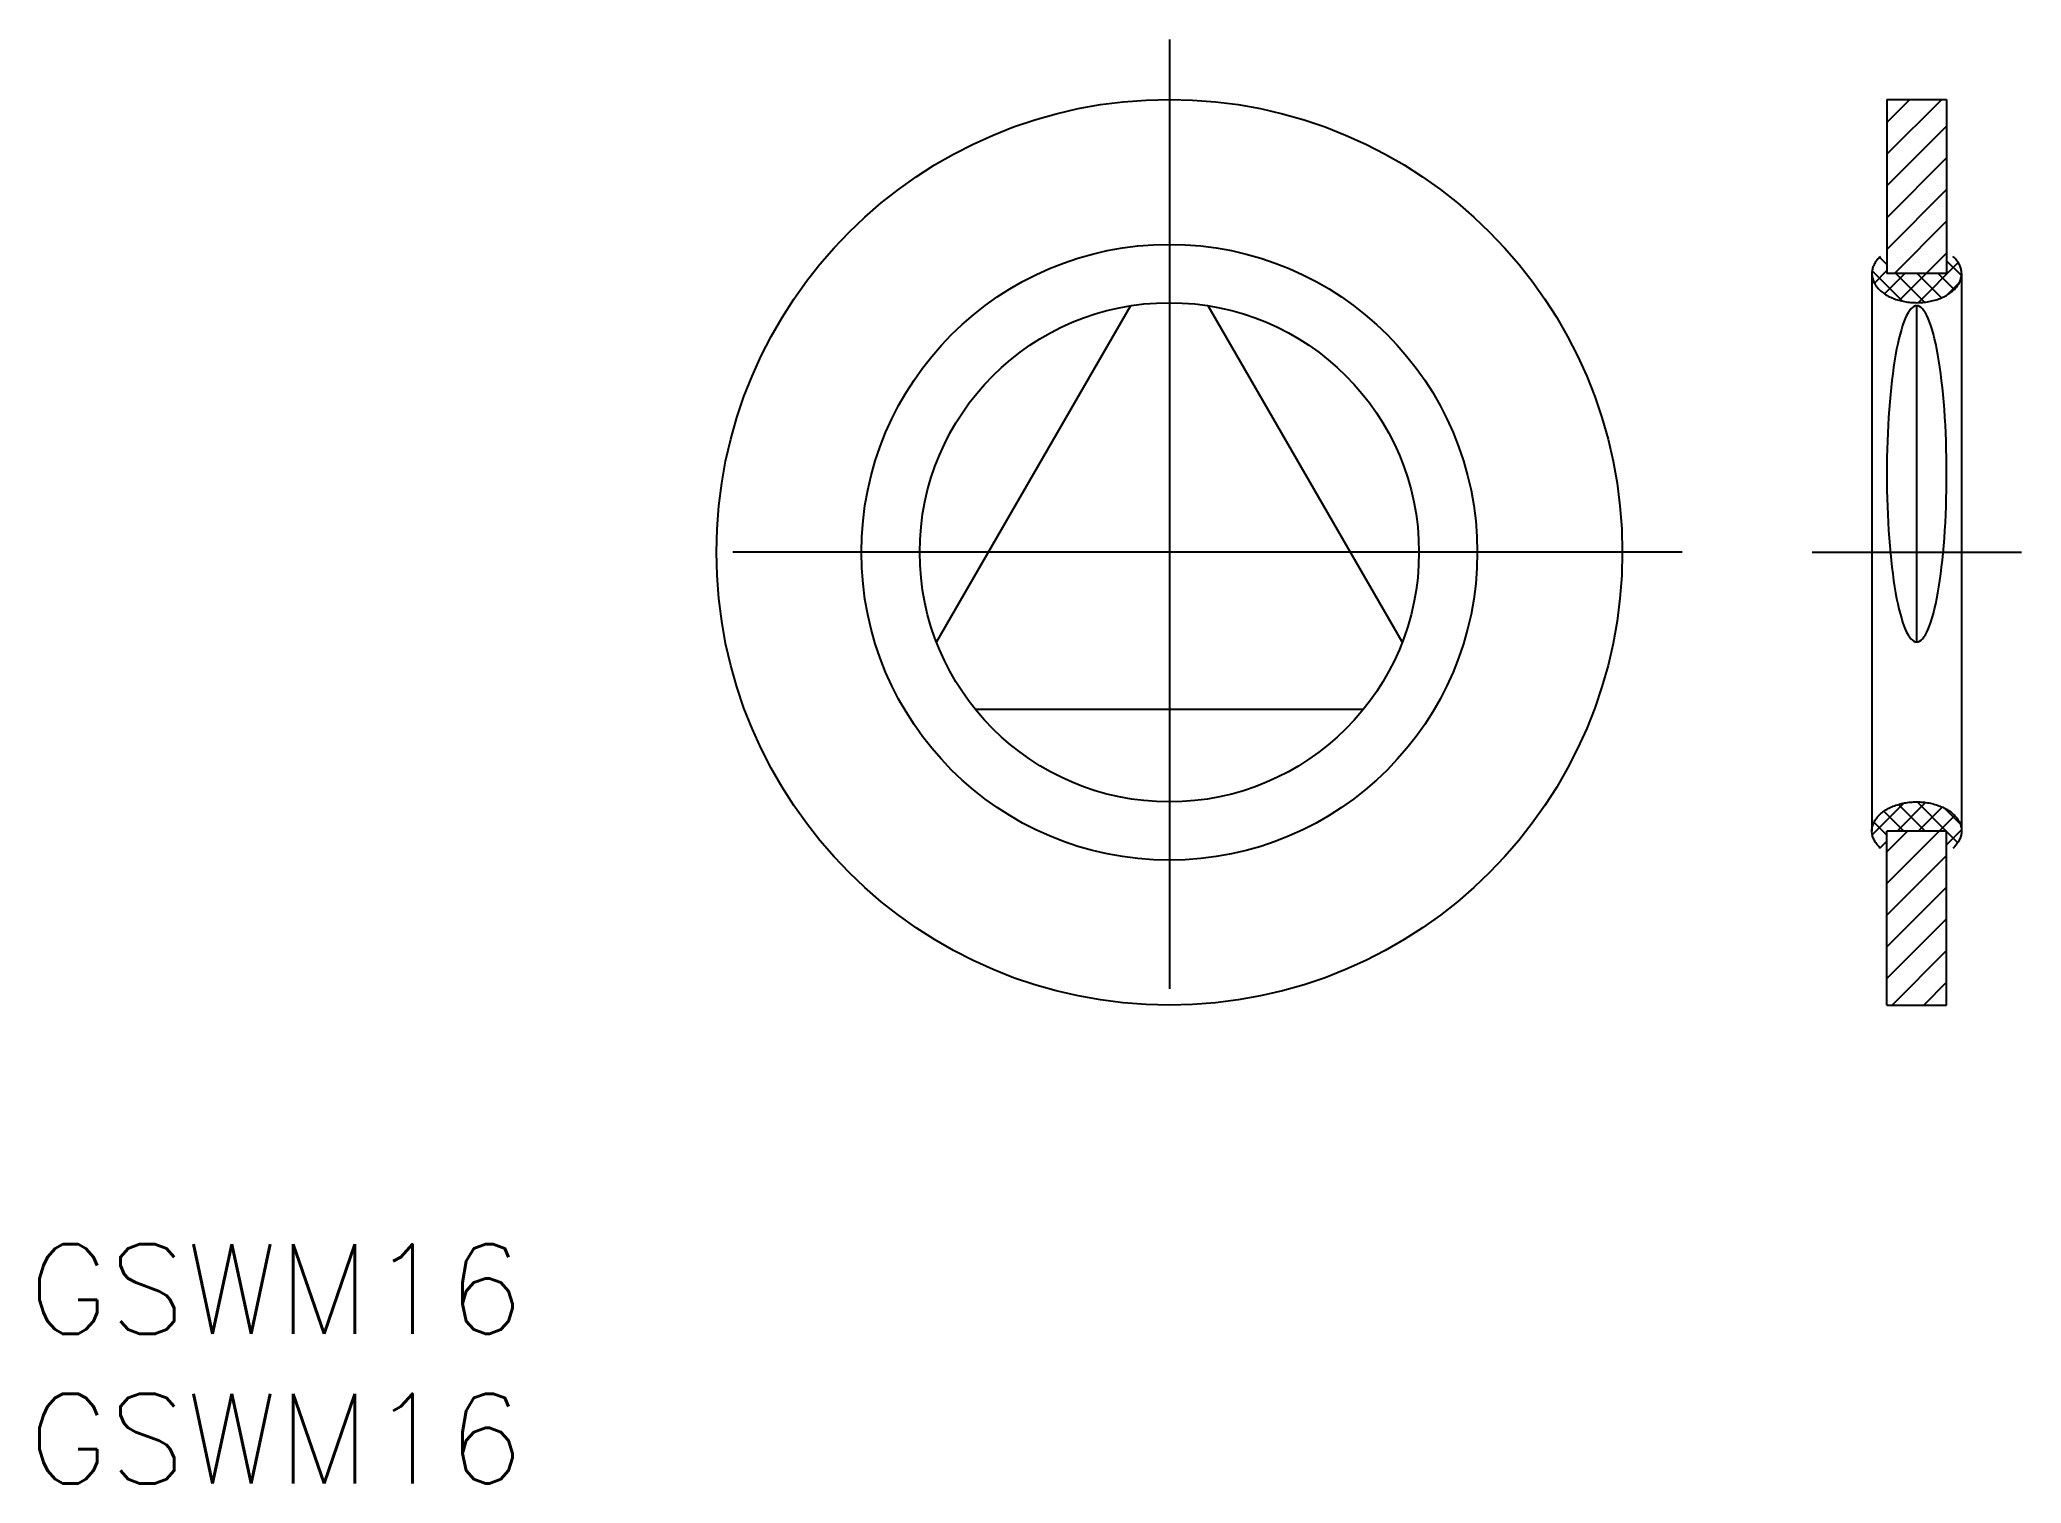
# Model space of a CAD drawing. Extents: x -37.8 to 28.5, y -31.1 to 17.1.
import ezdxf

# ---------------------------------------------------------------- set-up
doc = ezdxf.new("R2010")
doc.units = 0
doc.linetypes.add('CENTER', pattern=[50.8, 31.75, -6.35, 6.35, -6.35])
doc.layers.get('0').update_dxf_attribs({"linetype": 'CONTINUOUS'})
doc.layers.add('CENTER', color=1, linetype='CENTER')
doc.styles.get("Standard").update_dxf_attribs({"font": 'txt.shx', "height": 3, "bigfont": 'bigfont.shx'})

msp = doc.modelspace()

# ---------------------------------------------------------------- linework, layer by layer
at = {"color": 7, "linetype": 'CONTINUOUS'}
for p, q in [((24, 15.15), (26, 15.15)), ((24, 15.15), (24, 9.325)), ((26, 15.15), (26, 9.325)), ((23.5, 9.325), (23.5, -9.325)), ((26, 9.325), (24, 9.325)), ((26.5, 9.325), (26.5, -9.325)), ((-1.3, 8.248), (-7.793, -2.998)), ((7.793, -2.998), (1.3, 8.248)), ((25, -2.998), (25, 8.248)), ((-6.493, -5.25), (6.493, -5.25)), ((26, -9.325), (24, -9.325)), ((24, -15.15), (24, -9.325)), ((26, -15.15), (26, -9.325)), ((24, -15.15), (26, -15.15))]:
    msp.add_line(p, q, dxfattribs=at)
at = {"color": 3, "linetype": 'CONTINUOUS'}
for p, q in [((24, 14.376), (24.774, 15.15)), ((24, 13.315), (25.835, 15.15)), ((24, 12.254), (26, 14.254)), ((24, 11.194), (26, 13.194)), ((24, 10.133), (26, 12.133)), ((24.253, 9.325), (26, 11.072)), ((25.313, 9.325), (26, 10.012)), ((26, 10.012), (26.025, 10.037)), ((24.523, 8.401), (23.507, 9.417)), ((23.582, 9.008), (24, 9.426)), ((24, 9.63), (23.758, 9.872)), ((23.926, 8.644), (24.606, 9.325)), ((25.265, 8.365), (24.305, 9.325)), ((24.415, 8.427), (25.313, 9.325)), ((25.826, 8.511), (25.012, 9.325)), ((25.046, 8.35), (26.389, 9.693)), ((26.254, 8.79), (25.72, 9.325)), ((26.496, 9.256), (26, 9.752)), ((26.002, 8.6), (26.427, 9.024)), ((23.512, -9.447), (24.568, -8.391)), ((24.341, -9.325), (25.297, -8.369)), ((25.278, -9.325), (24.388, -8.435)), ((25.985, -9.325), (25.01, -8.35)), ((25.048, -9.325), (25.851, -8.522)), ((26.455, -9.088), (25.924, -8.557)), ((24, -9.462), (23.57, -9.031)), ((24.571, -9.325), (23.905, -8.659)), ((25.755, -9.325), (26.272, -8.808)), ((23.777, -9.889), (24, -9.666)), ((24, -10.02), (24.695, -9.325)), ((24, -11.08), (25.755, -9.325)), ((26, -9.787), (26.499, -9.288)), ((26.375, -9.715), (26, -9.34)), ((24, -12.141), (26, -10.141)), ((26.003, -10.05), (26, -10.047)), ((24, -13.202), (26, -11.202)), ((24, -14.262), (26, -12.262)), ((24.173, -15.15), (26, -13.323)), ((25.234, -15.15), (26, -14.384))]:
    msp.add_line(p, q, dxfattribs=at)
at = {"color": 7, "linetype": 'CONTINUOUS'}
for points in [[(23.787, 9.898, 0), (23.757, 9.871, 0), (23.729, 9.843, 0), (23.702, 9.814, 0), (23.677, 9.785, 0), (23.654, 9.755, 0), (23.632, 9.725, 0), (23.611, 9.694, 0), (23.593, 9.663, 0), (23.576, 9.631, 0), (23.56, 9.599, 0), (23.547, 9.567, 0), (23.535, 9.534, 0), (23.525, 9.501, 0), (23.516, 9.468, 0), (23.51, 9.435, 0), (23.505, 9.402, 0), (23.502, 9.368, 0), (23.5, 9.335, 0), (23.5, 9.301, 0), (23.503, 9.268, 0), (23.506, 9.234, 0), (23.512, 9.201, 0), (23.52, 9.168, 0), (23.529, 9.135, 0), (23.54, 9.102, 0), (23.552, 9.07, 0), (23.567, 9.037, 0), (23.583, 9.006, 0), (23.601, 8.974, 0), (23.62, 8.943, 0), (23.641, 8.913, 0), (23.663, 8.882, 0), (23.688, 8.853, 0), (23.713, 8.824, 0), (23.741, 8.795, 0), (23.769, 8.768, 0), (23.799, 8.74, 0), (23.831, 8.714, 0), (23.864, 8.688, 0), (23.898, 8.663, 0), (23.934, 8.639, 0), (23.971, 8.616, 0), (24.009, 8.593, 0), (24.048, 8.571, 0), (24.089, 8.551, 0), (24.13, 8.531, 0), (24.173, 8.512, 0), (24.216, 8.494, 0), (24.261, 8.477, 0), (24.306, 8.461, 0), (24.352, 8.446, 0), (24.399, 8.432, 0), (24.446, 8.419, 0), (24.495, 8.407, 0), (24.544, 8.396, 0), (24.593, 8.387, 0), (24.643, 8.378, 0), (24.693, 8.371, 0), (24.744, 8.364, 0), (24.794, 8.359, 0), (24.846, 8.355, 0), (24.897, 8.352, 0), (24.948, 8.351, 0), (25, 8.35, 0), (25.052, 8.351, 0), (25.103, 8.352, 0), (25.154, 8.355, 0), (25.206, 8.359, 0), (25.256, 8.364, 0), (25.307, 8.371, 0), (25.357, 8.378, 0), (25.407, 8.387, 0), (25.456, 8.396, 0), (25.505, 8.407, 0), (25.554, 8.419, 0), (25.601, 8.432, 0), (25.648, 8.446, 0), (25.694, 8.461, 0), (25.739, 8.477, 0), (25.784, 8.494, 0), (25.827, 8.512, 0), (25.87, 8.531, 0), (25.911, 8.551, 0), (25.952, 8.571, 0), (25.991, 8.593, 0), (26.029, 8.616, 0), (26.066, 8.639, 0), (26.102, 8.663, 0), (26.136, 8.688, 0), (26.169, 8.714, 0), (26.201, 8.74, 0), (26.231, 8.768, 0), (26.259, 8.795, 0), (26.287, 8.824, 0), (26.312, 8.853, 0), (26.337, 8.882, 0), (26.359, 8.913, 0), (26.38, 8.943, 0), (26.399, 8.974, 0), (26.417, 9.006, 0), (26.433, 9.037, 0), (26.448, 9.07, 0), (26.46, 9.102, 0), (26.471, 9.135, 0), (26.48, 9.168, 0), (26.488, 9.201, 0), (26.494, 9.234, 0), (26.497, 9.268, 0), (26.5, 9.301, 0), (26.5, 9.335, 0), (26.498, 9.368, 0), (26.495, 9.402, 0), (26.49, 9.435, 0), (26.484, 9.468, 0), (26.475, 9.501, 0), (26.465, 9.534, 0), (26.453, 9.567, 0), (26.44, 9.599, 0), (26.424, 9.631, 0), (26.407, 9.663, 0), (26.389, 9.694, 0), (26.368, 9.725, 0), (26.346, 9.755, 0), (26.323, 9.785, 0), (26.298, 9.814, 0), (26.271, 9.843, 0), (26.243, 9.871, 0), (26.213, 9.898, 0)], [(25, 8.248, 0), (24.951, 8.241, 0), (24.902, 8.221, 0), (24.853, 8.187, 0), (24.805, 8.14, 0), (24.757, 8.08, 0), (24.71, 8.006, 0), (24.663, 7.919, 0), (24.617, 7.82, 0), (24.572, 7.708, 0), (24.529, 7.584, 0), (24.486, 7.448, 0), (24.444, 7.3, 0), (24.404, 7.142, 0), (24.366, 6.972, 0), (24.328, 6.791, 0), (24.293, 6.601, 0), (24.259, 6.401, 0), (24.227, 6.192, 0), (24.197, 5.975, 0), (24.169, 5.749, 0), (24.142, 5.516, 0), (24.118, 5.276, 0), (24.096, 5.029, 0), (24.076, 4.777, 0), (24.058, 4.519, 0), (24.043, 4.257, 0), (24.03, 3.991, 0), (24.019, 3.722, 0), (24.011, 3.45, 0), (24.005, 3.176, 0), (24.001, 2.901, 0), (24, 2.625, 0), (24.001, 2.349, 0), (24.005, 2.074, 0), (24.011, 1.8, 0), (24.019, 1.528, 0), (24.03, 1.259, 0), (24.043, 0.993, 0), (24.058, 0.731, 0), (24.076, 0.473, 0), (24.096, 0.221, 0), (24.118, -0.026, 0), (24.142, -0.266, 0), (24.169, -0.499, 0), (24.197, -0.725, 0), (24.227, -0.942, 0), (24.259, -1.151, 0), (24.293, -1.351, 0), (24.328, -1.541, 0), (24.366, -1.722, 0), (24.404, -1.892, 0), (24.444, -2.05, 0), (24.486, -2.198, 0), (24.529, -2.334, 0), (24.572, -2.458, 0), (24.617, -2.57, 0), (24.663, -2.669, 0), (24.71, -2.756, 0), (24.757, -2.83, 0), (24.805, -2.89, 0), (24.853, -2.937, 0), (24.902, -2.971, 0), (24.951, -2.991, 0), (25, -2.998, 0), (25.049, -2.991, 0), (25.098, -2.971, 0), (25.147, -2.937, 0), (25.195, -2.89, 0), (25.243, -2.83, 0), (25.29, -2.756, 0), (25.337, -2.669, 0), (25.383, -2.57, 0), (25.428, -2.458, 0), (25.471, -2.334, 0), (25.514, -2.198, 0), (25.556, -2.05, 0), (25.596, -1.892, 0), (25.634, -1.722, 0), (25.672, -1.541, 0), (25.707, -1.351, 0), (25.741, -1.151, 0), (25.773, -0.942, 0), (25.803, -0.725, 0), (25.831, -0.499, 0), (25.858, -0.266, 0), (25.882, -0.026, 0), (25.904, 0.221, 0), (25.924, 0.473, 0), (25.942, 0.731, 0), (25.957, 0.993, 0), (25.97, 1.259, 0), (25.981, 1.528, 0), (25.989, 1.8, 0), (25.995, 2.074, 0), (25.999, 2.349, 0), (26, 2.625, 0), (25.999, 2.901, 0), (25.995, 3.176, 0), (25.989, 3.45, 0), (25.981, 3.722, 0), (25.97, 3.991, 0), (25.957, 4.257, 0), (25.942, 4.519, 0), (25.924, 4.777, 0), (25.904, 5.029, 0), (25.882, 5.276, 0), (25.858, 5.516, 0), (25.831, 5.749, 0), (25.803, 5.975, 0), (25.773, 6.192, 0), (25.741, 6.401, 0), (25.707, 6.601, 0), (25.672, 6.791, 0), (25.634, 6.972, 0), (25.596, 7.142, 0), (25.556, 7.3, 0), (25.514, 7.448, 0), (25.471, 7.584, 0), (25.428, 7.708, 0), (25.383, 7.82, 0), (25.337, 7.919, 0), (25.29, 8.006, 0), (25.243, 8.08, 0), (25.195, 8.14, 0), (25.147, 8.187, 0), (25.098, 8.221, 0), (25.049, 8.241, 0), (25, 8.248, 0)], [(23.787, -9.898, 0), (23.757, -9.871, 0), (23.729, -9.843, 0), (23.702, -9.814, 0), (23.677, -9.785, 0), (23.654, -9.755, 0), (23.632, -9.725, 0), (23.611, -9.694, 0), (23.593, -9.663, 0), (23.576, -9.631, 0), (23.56, -9.599, 0), (23.547, -9.567, 0), (23.535, -9.534, 0), (23.525, -9.501, 0), (23.516, -9.468, 0), (23.51, -9.435, 0), (23.505, -9.402, 0), (23.502, -9.368, 0), (23.5, -9.335, 0), (23.5, -9.301, 0), (23.503, -9.268, 0), (23.506, -9.234, 0), (23.512, -9.201, 0), (23.52, -9.168, 0), (23.529, -9.135, 0), (23.54, -9.102, 0), (23.552, -9.07, 0), (23.567, -9.037, 0), (23.583, -9.006, 0), (23.601, -8.974, 0), (23.62, -8.943, 0), (23.641, -8.913, 0), (23.663, -8.882, 0), (23.688, -8.853, 0), (23.713, -8.824, 0), (23.741, -8.795, 0), (23.769, -8.768, 0), (23.799, -8.74, 0), (23.831, -8.714, 0), (23.864, -8.688, 0), (23.898, -8.663, 0), (23.934, -8.639, 0), (23.971, -8.616, 0), (24.009, -8.593, 0), (24.048, -8.571, 0), (24.089, -8.551, 0), (24.13, -8.531, 0), (24.173, -8.512, 0), (24.216, -8.494, 0), (24.261, -8.477, 0), (24.306, -8.461, 0), (24.352, -8.446, 0), (24.399, -8.432, 0), (24.446, -8.419, 0), (24.495, -8.407, 0), (24.544, -8.396, 0), (24.593, -8.387, 0), (24.643, -8.378, 0), (24.693, -8.371, 0), (24.744, -8.364, 0), (24.794, -8.359, 0), (24.846, -8.355, 0), (24.897, -8.352, 0), (24.948, -8.351, 0), (25, -8.35, 0), (25.052, -8.351, 0), (25.103, -8.352, 0), (25.154, -8.355, 0), (25.206, -8.359, 0), (25.256, -8.364, 0), (25.307, -8.371, 0), (25.357, -8.378, 0), (25.407, -8.387, 0), (25.456, -8.396, 0), (25.505, -8.407, 0), (25.554, -8.419, 0), (25.601, -8.432, 0), (25.648, -8.446, 0), (25.694, -8.461, 0), (25.739, -8.477, 0), (25.784, -8.494, 0), (25.827, -8.512, 0), (25.87, -8.531, 0), (25.911, -8.551, 0), (25.952, -8.571, 0), (25.991, -8.593, 0), (26.029, -8.616, 0), (26.066, -8.639, 0), (26.102, -8.663, 0), (26.136, -8.688, 0), (26.169, -8.714, 0), (26.201, -8.74, 0), (26.231, -8.768, 0), (26.259, -8.795, 0), (26.287, -8.824, 0), (26.312, -8.853, 0), (26.337, -8.882, 0), (26.359, -8.913, 0), (26.38, -8.943, 0), (26.399, -8.974, 0), (26.417, -9.006, 0), (26.433, -9.037, 0), (26.448, -9.07, 0), (26.46, -9.102, 0), (26.471, -9.135, 0), (26.48, -9.168, 0), (26.488, -9.201, 0), (26.494, -9.234, 0), (26.497, -9.268, 0), (26.5, -9.301, 0), (26.5, -9.335, 0), (26.498, -9.368, 0), (26.495, -9.402, 0), (26.49, -9.435, 0), (26.484, -9.468, 0), (26.475, -9.501, 0), (26.465, -9.534, 0), (26.453, -9.567, 0), (26.44, -9.599, 0), (26.424, -9.631, 0), (26.407, -9.663, 0), (26.389, -9.694, 0), (26.368, -9.725, 0), (26.346, -9.755, 0), (26.323, -9.785, 0), (26.298, -9.814, 0), (26.271, -9.843, 0), (26.243, -9.871, 0), (26.213, -9.898, 0)]]:
    msp.add_polyline3d(points, dxfattribs=at)
for radius in [15.15, 10.3, 8.35]:
    msp.add_circle((0, 0), radius, dxfattribs=at)
at = {"layer": 'CENTER', "color": 1, "linetype": 'CENTER'}
for p, q in [((0, 17.15), (0, -17.15)), ((17.15, 0), (-17.15, 0)), ((21.5, 0), (28.5, 0))]:
    msp.add_line(p, q, dxfattribs=at)

# ---------------------------------------------------------------- texts
at = {"color": 7, "linetype": 'CONTINUOUS'}
for p in [(-38.175, -26.147), (-38.175, -31.147)]:
    msp.add_text('GSWM16', height=3, dxfattribs=at).set_placement(p)

doc.saveas('drawing.dxf')
